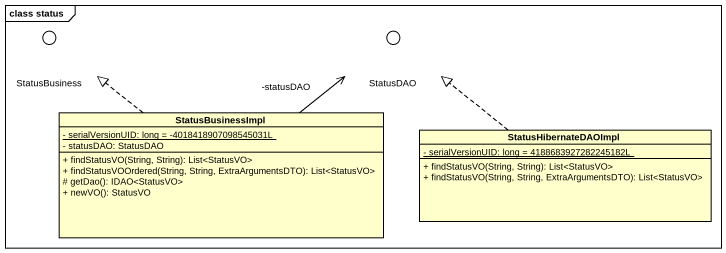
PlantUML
@startuml
mainframe class status
allowmixing
hide circle
hide empty members
skinparam classAttributeIconSize 0
() StatusBusiness <<interface>>
() StatusDAO <<interface>>
class StatusBusinessImpl {
  {static} - serialVersionUID: long = -4018418907098545031L
  - statusDAO: StatusDAO
  + findStatusVO(String, String): List<StatusVO>
  + findStatusVOOrdered(String, String, ExtraArgumentsDTO): List<StatusVO>
  # getDao(): IDAO<StatusVO>
  + newVO(): StatusVO
}
class StatusHibernateDAOImpl {
  {static} - serialVersionUID: long = 4188683927282245182L
  + findStatusVO(String, String): List<StatusVO>
  + findStatusVO(String, String, ExtraArgumentsDTO): List<StatusVO>
}
StatusBusinessImpl .up.|> StatusBusiness
StatusBusinessImpl -up-> "-statusDAO" StatusDAO
StatusHibernateDAOImpl .up.|> StatusDAO
@enduml
